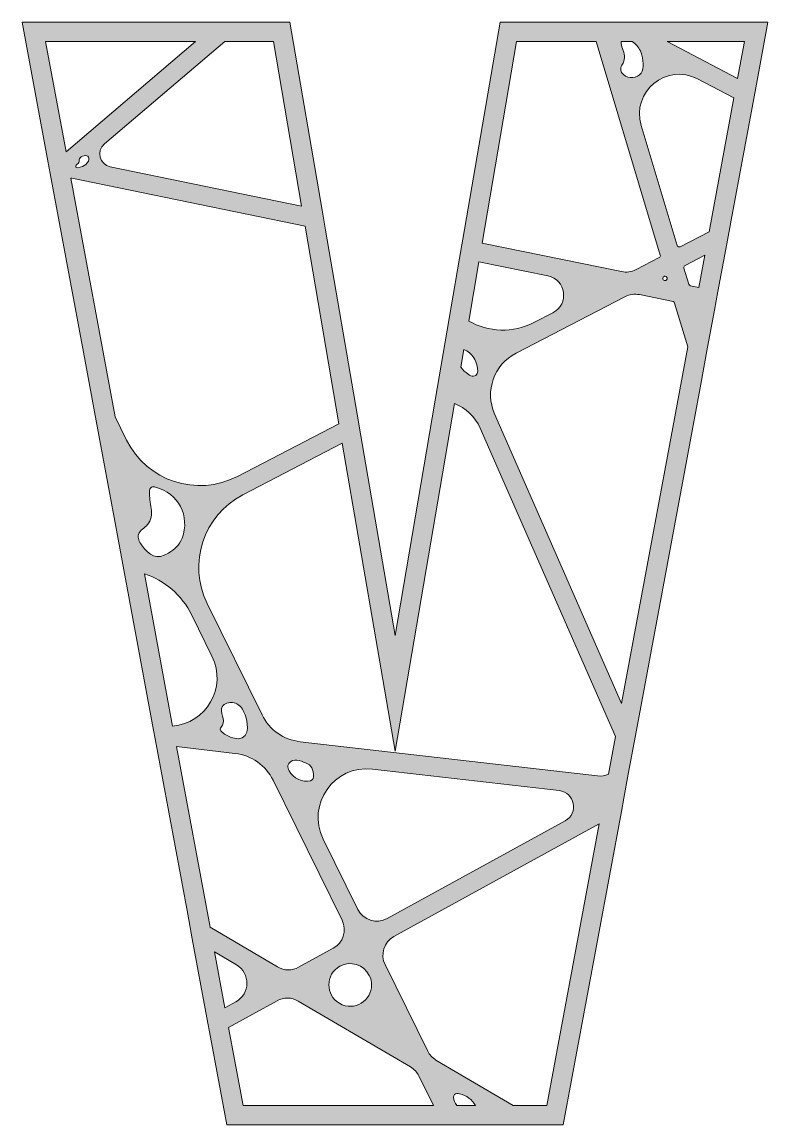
# Model space of a CAD drawing. Extents: x -1650 to 2650, y -4022 to 3022.
# Drawn here: x -200 to 100, y -2921.8 to -2478.2 of the extents above; entities that cross this region are included whole.
import ezdxf

# ---------------------------------------------------------------- set-up
doc = ezdxf.new("R2010")
doc.units = 0
doc.header["$MEASUREMENT"] = 0
doc.layers.add('Layer 1', color=7, linetype='Continuous')

msp = doc.modelspace()

# ---------------------------------------------------------------- hatches: boundary and pattern name
at = {"layer": 'Layer 1', "true_color": 0xe6e7e8}
h = msp.add_hatch(color=254, dxfattribs=at)
h.dxf.hatch_style = 2
h.paths.add_polyline_path([(44.38, -2478.25), (26.5, -2478.25), (-7.74, -2478.25), (-22.69, -2565.53), (-24, -2573.21), (-27.36, -2592.82), (-33.78, -2630.29), (-50, -2724.97), (-63.89, -2643.85), (-65.25, -2635.98), (-77.92, -2561.98), (-79.3, -2553.93), (-92.26, -2478.25), (-109.28, -2478.25), (-121.02, -2478.25), (-200.01, -2478.25), (-190.18, -2531.19), (-187.63, -2544.89), (-175.35, -2611.03), (-170.22, -2638.64), (-163, -2677.53), (-159.11, -2698.5), (-147.53, -2760.85), (-146.07, -2768.68), (-133.38, -2837.01), (-131.55, -2846.91), (-125.65, -2878.63), (-124.19, -2886.51), (-117.65, -2921.75), (-30.7, -2921.75), (-23.24, -2921.75), (-15.87, -2921.75), (10.96, -2921.75), (17.65, -2921.75), (41.05, -2795.72), (42.04, -2790.38), (43.85, -2780.67), (47.13, -2763.01), (72.7, -2625.32), (75.74, -2608.95), (78.5, -2594.05), (79.9, -2586.56), (83.44, -2567.46), (85.21, -2557.97), (93.64, -2512.58), (95.09, -2504.75), (100.01, -2478.25)])
edge = h.paths.add_edge_path()
edge.add_spline(control_points=[(45.41, -2486.1), (46.8, -2487.01), (47.95, -2488.29), (48.68, -2489.78), (49.71, -2491.86), (50.24, -2495.66), (49.47, -2497.96), (48.62, -2500.56), (44.91, -2501.13), (42.73, -2500), (41.48, -2499.36), (40.47, -2497.98), (40.78, -2496.62), (40.93, -2495.92), (41.38, -2495.35), (41.71, -2494.72), (42.17, -2493.83), (42.36, -2492.82), (42.28, -2491.83), (42.11, -2489.87), (40.86, -2488.01), (40.99, -2486.1), (40.99, -2486.1), (45.41, -2486.1), (45.41, -2486.1)], knot_values=[0, 0, 0, 0, 1, 1, 1, 2, 2, 2, 3, 3, 3, 4, 4, 4, 5, 5, 5, 6, 6, 6, 7, 7, 7, 8, 8, 8, 8], degree=3, periodic=1)
edge = h.paths.add_edge_path()
edge.add_spline(control_points=[(-1.11, -2486.1), (-1.11, -2486.1), (30.97, -2486.1), (30.97, -2486.1), (30.97, -2486.1), (56.7, -2571.95), (56.7, -2571.95), (56.82, -2572.35), (56.64, -2572.78), (56.27, -2572.97), (56.27, -2572.97), (46.95, -2577.8), (46.95, -2577.8), (45.15, -2578.73), (43.1, -2579.02), (41.12, -2578.61), (41.12, -2578.61), (-14.99, -2567.11), (-14.99, -2567.11), (-14.99, -2567.11), (-1.11, -2486.1), (-1.11, -2486.1)], knot_values=[0, 0, 0, 0, 1, 1, 1, 2, 2, 2, 3, 3, 3, 4, 4, 4, 5, 5, 5, 6, 6, 6, 7, 7, 7, 7], degree=3, periodic=1)
edge = h.paths.add_edge_path()
edge.add_spline(control_points=[(-23.55, -2617.09), (-23.55, -2617.09), (-22.31, -2609.86), (-22.31, -2609.86), (-20.69, -2610.56), (-19.28, -2611.74), (-18.31, -2613.21), (-17.39, -2614.6), (-15.19, -2620.47), (-18.38, -2620.68), (-19.19, -2620.74), (-19.95, -2620.31), (-20.62, -2619.84), (-21.71, -2619.07), (-22.7, -2618.14), (-23.55, -2617.09), (-23.55, -2617.09), (-23.55, -2617.09), (-23.55, -2617.09)], knot_values=[0, 0, 0, 0, 1, 1, 1, 2, 2, 2, 3, 3, 3, 4, 4, 4, 5, 5, 5, 6, 6, 6, 6], degree=3, periodic=1)
edge = h.paths.add_edge_path()
edge.add_spline(control_points=[(-20.36, -2598.47), (-20.36, -2598.47), (-16.27, -2574.62), (-16.27, -2574.62), (-16.27, -2574.62), (11.47, -2580.3), (11.47, -2580.3), (18.8, -2581.81), (20.17, -2591.69), (13.53, -2595.14), (13.53, -2595.14), (6.1, -2598.99), (6.1, -2598.99), (-2.59, -2603.49), (-12.5, -2602.94), (-20.36, -2598.47)], knot_values=[0, 0, 0, 0, 1, 1, 1, 2, 2, 2, 3, 3, 3, 4, 4, 4, 5, 5, 5, 5], degree=3, periodic=1)
edge = h.paths.add_edge_path()
edge.add_spline(control_points=[(-50, -2771.51), (-50, -2771.51), (-26.04, -2631.64), (-26.04, -2631.64), (-21.6, -2633.4), (-17.82, -2636.85), (-15.74, -2641.6), (-15.74, -2641.6), (38.66, -2765.58), (38.66, -2765.58), (38.66, -2765.58), (35.84, -2780.73), (35.84, -2780.73), (34.52, -2781.32), (33.01, -2781.57), (31.4, -2781.39), (31.4, -2781.39), (-88.15, -2767.66), (-88.15, -2767.66), (-94.76, -2766.9), (-100.54, -2762.84), (-103.48, -2756.87), (-103.48, -2756.87), (-125.57, -2712.04), (-125.57, -2712.04), (-133.46, -2696.02), (-127.1, -2676.63), (-111.25, -2668.41), (-111.25, -2668.41), (-71.22, -2647.65), (-71.22, -2647.65), (-71.22, -2647.65), (-50, -2771.51), (-50, -2771.51)], knot_values=[0, 0, 0, 0, 1, 1, 1, 2, 2, 2, 3, 3, 3, 4, 4, 4, 5, 5, 5, 6, 6, 6, 7, 7, 7, 8, 8, 8, 9, 9, 9, 10, 10, 10, 11, 11, 11, 11], degree=3, periodic=1)
edge = h.paths.add_edge_path()
edge.add_spline(control_points=[(-64.95, -2835.05), (-64.95, -2835.05), (-78.88, -2806.77), (-78.88, -2806.77), (-85.74, -2792.87), (-74.48, -2776.9), (-59.09, -2778.66), (-59.09, -2778.66), (16.02, -2787.28), (16.02, -2787.28), (22.34, -2788), (23.99, -2796.41), (18.42, -2799.47), (18.42, -2799.47), (-53.12, -2838.77), (-53.12, -2838.77), (-57.4, -2841.13), (-62.79, -2839.43), (-64.95, -2835.05)], knot_values=[0, 0, 0, 0, 1, 1, 1, 2, 2, 2, 3, 3, 3, 4, 4, 4, 5, 5, 5, 6, 6, 6, 6], degree=3, periodic=1)
edge = h.paths.add_edge_path()
edge.add_spline(control_points=[(-59.4, -2865.49), (-59.4, -2871.6), (-66.27, -2876.41), (-72.36, -2872.83), (-75.19, -2871.17), (-76.6, -2868.31), (-76.6, -2865.44), (-76.6, -2862.49), (-75.11, -2859.55), (-72.15, -2857.92), (-67.87, -2855.56), (-62.49, -2857.26), (-60.33, -2861.64), (-59.69, -2862.94), (-59.4, -2864.24), (-59.4, -2865.49)], knot_values=[0, 0, 0, 0, 1, 1, 1, 2, 2, 2, 3, 3, 3, 4, 4, 4, 5, 5, 5, 5], degree=3, periodic=1)
edge = h.paths.add_edge_path()
edge.add_spline(control_points=[(-83.93, -2783.37), (-87.27, -2784.08), (-90.98, -2782.36), (-92.58, -2779.35), (-92.93, -2778.68), (-93.2, -2777.91), (-93.06, -2777.17), (-92.83, -2775.96), (-91.58, -2775.16), (-90.35, -2775.06), (-89.14, -2774.95), (-87.94, -2775.37), (-86.78, -2775.81), (-85.69, -2776.22), (-84.55, -2776.69), (-83.81, -2777.59), (-82.9, -2778.73), (-81.85, -2782.92), (-83.93, -2783.37)], knot_values=[0, 0, 0, 0, 1, 1, 1, 2, 2, 2, 3, 3, 3, 4, 4, 4, 5, 5, 5, 6, 6, 6, 6], degree=3, periodic=1)
edge = h.paths.add_edge_path()
edge.add_spline(control_points=[(-119.46, -2753.61), (-119.08, -2752.9), (-118.36, -2752.42), (-117.59, -2752.16), (-116.13, -2751.66), (-114.44, -2751.87), (-113.16, -2752.72), (-111.72, -2753.67), (-110.88, -2755.28), (-110.28, -2756.9), (-108.68, -2761.25), (-108.54, -2768.03), (-115.29, -2766.11), (-116.83, -2765.67), (-118.27, -2764.9), (-119.48, -2763.85), (-119.87, -2763.52), (-120.26, -2763.1), (-120.26, -2762.58), (-120.26, -2761.98), (-119.72, -2761.54), (-119.4, -2761.03), (-118.06, -2758.86), (-120.68, -2755.84), (-119.46, -2753.61)], knot_values=[0, 0, 0, 0, 1, 1, 1, 2, 2, 2, 3, 3, 3, 4, 4, 4, 5, 5, 5, 6, 6, 6, 7, 7, 7, 8, 8, 8, 8], degree=3, periodic=1)
edge = h.paths.add_edge_path()
edge.add_spline(control_points=[(-98.89, -2486.1), (-98.89, -2486.1), (-87.56, -2552.23), (-87.56, -2552.23), (-87.56, -2552.23), (-164.51, -2536.46), (-164.51, -2536.46), (-168.83, -2535.57), (-170.23, -2530.1), (-166.88, -2527.24), (-166.88, -2527.24), (-118.51, -2486.1), (-118.51, -2486.1), (-118.51, -2486.1), (-98.89, -2486.1), (-98.89, -2486.1)], knot_values=[0, 0, 0, 0, 1, 1, 1, 2, 2, 2, 3, 3, 3, 4, 4, 4, 5, 5, 5, 5], degree=3, periodic=1)
h.paths.add_polyline_path([(-190.56, -2486.1), (-130.26, -2486.1), (-182.33, -2530.4)])
edge = h.paths.add_edge_path()
edge.add_spline(control_points=[(-173.12, -2533.46), (-173.22, -2534.44), (-174.21, -2535.4), (-174.98, -2535.94), (-175.62, -2536.38), (-177.64, -2537.19), (-178.31, -2536.61), (-178.42, -2536.51), (-178.46, -2536.35), (-178.44, -2536.2), (-178.38, -2535.51), (-177.45, -2535.28), (-177.14, -2534.66), (-176.93, -2534.24), (-177.05, -2533.73), (-176.91, -2533.28), (-176.67, -2532.55), (-175.84, -2532.21), (-175.09, -2532.04), (-174.71, -2531.95), (-174.31, -2531.88), (-173.95, -2532.02), (-173.38, -2532.21), (-173.07, -2532.87), (-173.12, -2533.46)], knot_values=[0, 0, 0, 0, 1, 1, 1, 2, 2, 2, 3, 3, 3, 4, 4, 4, 5, 5, 5, 6, 6, 6, 7, 7, 7, 8, 8, 8, 8], degree=3, periodic=1)
edge = h.paths.add_edge_path()
edge.add_spline(control_points=[(-180.37, -2541), (-180.24, -2541), (-180.11, -2541.03), (-179.98, -2541.05), (-179.98, -2541.05), (-86.18, -2560.28), (-86.18, -2560.28), (-86.18, -2560.28), (-72.57, -2639.78), (-72.57, -2639.78), (-72.57, -2639.78), (-113.41, -2660.96), (-113.41, -2660.96), (-129.73, -2669.42), (-149.82, -2662.83), (-157.95, -2646.34), (-157.95, -2646.34), (-162.52, -2637.06), (-162.52, -2637.06), (-162.52, -2637.06), (-180.37, -2541), (-180.37, -2541)], knot_values=[0, 0, 0, 0, 1, 1, 1, 2, 2, 2, 3, 3, 3, 4, 4, 4, 5, 5, 5, 6, 6, 6, 7, 7, 7, 7], degree=3, periodic=1)
edge = h.paths.add_edge_path()
edge.add_spline(control_points=[(-153.13, -2684.27), (-152.6, -2682.55), (-150.68, -2681.72), (-149.5, -2680.35), (-148.01, -2678.63), (-147.8, -2676.14), (-148.04, -2673.87), (-148.29, -2671.59), (-148.9, -2669.35), (-148.75, -2667.07), (-148.71, -2666.4), (-148.55, -2665.65), (-147.97, -2665.31), (-147.49, -2665.03), (-146.88, -2665.14), (-146.35, -2665.27), (-137.1, -2667.59), (-132.28, -2676.94), (-135.66, -2685.82), (-136.77, -2688.75), (-138.51, -2690.21), (-141.15, -2691.81), (-145.87, -2694.69), (-148.8, -2692.96), (-151.97, -2688.48), (-152.84, -2687.25), (-153.57, -2685.71), (-153.13, -2684.27)], knot_values=[0, 0, 0, 0, 1, 1, 1, 2, 2, 2, 3, 3, 3, 4, 4, 4, 5, 5, 5, 6, 6, 6, 7, 7, 7, 8, 8, 8, 9, 9, 9, 9], degree=3, periodic=1)
edge = h.paths.add_edge_path()
edge.add_spline(control_points=[(-150.81, -2700.12), (-142.78, -2702.79), (-135.77, -2708.54), (-131.74, -2716.75), (-131.74, -2716.75), (-123.62, -2733.21), (-123.62, -2733.21), (-117.37, -2745.88), (-126.16, -2760.28), (-139.43, -2761.38), (-139.43, -2761.38), (-150.81, -2700.12), (-150.81, -2700.12)], knot_values=[0, 0, 0, 0, 1, 1, 1, 2, 2, 2, 3, 3, 3, 4, 4, 4, 4], degree=3, periodic=1)
edge = h.paths.add_edge_path()
edge.add_spline(control_points=[(-137.91, -2769.61), (-137.91, -2769.61), (-114.36, -2772.32), (-114.36, -2772.32), (-107.74, -2773.08), (-101.97, -2777.15), (-99.03, -2783.12), (-99.03, -2783.12), (-71.29, -2839.4), (-71.29, -2839.4), (-69.26, -2843.52), (-70.82, -2848.51), (-74.85, -2850.71), (-74.85, -2850.71), (-88.75, -2858.35), (-88.75, -2858.35), (-91.41, -2859.81), (-94.62, -2859.77), (-97.23, -2858.23), (-97.23, -2858.23), (-124.41, -2842.28), (-124.41, -2842.28), (-124.41, -2842.28), (-137.91, -2769.61), (-137.91, -2769.61)], knot_values=[0, 0, 0, 0, 1, 1, 1, 2, 2, 2, 3, 3, 3, 4, 4, 4, 5, 5, 5, 6, 6, 6, 7, 7, 7, 8, 8, 8, 8], degree=3, periodic=1)
edge = h.paths.add_edge_path()
edge.add_spline(control_points=[(-122.57, -2852.18), (-122.57, -2852.18), (-113.81, -2857.32), (-113.81, -2857.32), (-108.07, -2860.69), (-108.19, -2869.04), (-114.03, -2872.24), (-114.03, -2872.24), (-118.4, -2874.65), (-118.4, -2874.65), (-118.4, -2874.65), (-122.57, -2852.18), (-122.57, -2852.18)], knot_values=[0, 0, 0, 0, 1, 1, 1, 2, 2, 2, 3, 3, 3, 4, 4, 4, 4], degree=3, periodic=1)
edge = h.paths.add_edge_path()
edge.add_spline(control_points=[(-111.11, -2913.9), (-111.11, -2913.9), (-116.94, -2882.53), (-116.94, -2882.53), (-116.94, -2882.53), (-97.43, -2871.8), (-97.43, -2871.8), (-94.78, -2870.35), (-91.56, -2870.39), (-88.95, -2871.92), (-88.95, -2871.92), (-43.76, -2898.45), (-43.76, -2898.45), (-42.31, -2899.3), (-41.15, -2900.56), (-40.4, -2902.06), (-40.4, -2902.06), (-34.57, -2913.9), (-34.57, -2913.9), (-34.57, -2913.9), (-111.11, -2913.9), (-111.11, -2913.9)], knot_values=[0, 0, 0, 0, 1, 1, 1, 2, 2, 2, 3, 3, 3, 4, 4, 4, 5, 5, 5, 6, 6, 6, 7, 7, 7, 7], degree=3, periodic=1)
edge = h.paths.add_edge_path()
edge.add_spline(control_points=[(-25.12, -2913.9), (-25.87, -2912.88), (-26.49, -2911.81), (-26.42, -2910.6), (-26.4, -2910.21), (-26.29, -2909.81), (-26.03, -2909.53), (-25.55, -2908.99), (-24.7, -2909.04), (-23.99, -2909.21), (-21.16, -2909.85), (-18.99, -2911.6), (-17.56, -2913.9), (-17.56, -2913.9), (-25.12, -2913.9), (-25.12, -2913.9)], knot_values=[0, 0, 0, 0, 1, 1, 1, 2, 2, 2, 3, 3, 3, 4, 4, 4, 5, 5, 5, 5], degree=3, periodic=1)
edge = h.paths.add_edge_path()
edge.add_spline(control_points=[(11.11, -2913.9), (11.11, -2913.9), (-2.42, -2913.9), (-2.42, -2913.9), (-2.42, -2913.9), (-33.51, -2895.65), (-33.51, -2895.65), (-34.95, -2894.8), (-36.11, -2893.55), (-36.86, -2892.04), (-36.86, -2892.04), (-53.99, -2857.29), (-53.99, -2857.29), (-56.01, -2853.17), (-54.44, -2848.18), (-50.42, -2845.98), (-50.42, -2845.98), (32.15, -2800.61), (32.15, -2800.61), (32.15, -2800.61), (11.11, -2913.9), (11.11, -2913.9)], knot_values=[0, 0, 0, 0, 1, 1, 1, 2, 2, 2, 3, 3, 3, 4, 4, 4, 5, 5, 5, 6, 6, 6, 7, 7, 7, 7], degree=3, periodic=1)
edge = h.paths.add_edge_path()
edge.add_spline(control_points=[(41.13, -2752.27), (41.13, -2752.27), (-9.96, -2635.83), (-9.96, -2635.83), (-13.97, -2626.7), (-10.2, -2616.01), (-1.33, -2611.41), (-1.33, -2611.41), (42.51, -2588.68), (42.51, -2588.68), (44.31, -2587.74), (46.36, -2587.46), (48.34, -2587.87), (48.34, -2587.87), (61.83, -2590.63), (61.83, -2590.63), (62.14, -2590.7), (62.39, -2590.92), (62.48, -2591.23), (62.48, -2591.23), (67.76, -2608.87), (67.76, -2608.87), (67.76, -2608.87), (41.13, -2752.27), (41.13, -2752.27)], knot_values=[0, 0, 0, 0, 1, 1, 1, 2, 2, 2, 3, 3, 3, 4, 4, 4, 5, 5, 5, 6, 6, 6, 7, 7, 7, 8, 8, 8, 8], degree=3, periodic=1)
edge = h.paths.add_edge_path()
edge.add_spline(control_points=[(57.73, -2581.31), (57.73, -2581.01), (57.88, -2580.7), (58.2, -2580.54), (58.33, -2580.47), (58.47, -2580.44), (58.6, -2580.44), (58.97, -2580.44), (59.32, -2580.68), (59.44, -2581.06), (59.63, -2581.69), (59.07, -2582.3), (58.42, -2582.16), (57.98, -2582.07), (57.73, -2581.69), (57.73, -2581.31)], knot_values=[0, 0, 0, 0, 1, 1, 1, 2, 2, 2, 3, 3, 3, 4, 4, 4, 5, 5, 5, 5], degree=3, periodic=1)
edge = h.paths.add_edge_path()
edge.add_spline(control_points=[(72.2, -2584.99), (72.2, -2584.99), (68.83, -2584.29), (68.83, -2584.29), (68.51, -2584.23), (68.26, -2584), (68.17, -2583.7), (68.17, -2583.7), (66.22, -2577.18), (66.22, -2577.18), (66.1, -2576.78), (66.28, -2576.35), (66.65, -2576.16), (66.65, -2576.16), (74.61, -2572.04), (74.61, -2572.04), (74.61, -2572.04), (72.2, -2584.99), (72.2, -2584.99)], knot_values=[0, 0, 0, 0, 1, 1, 1, 2, 2, 2, 3, 3, 3, 4, 4, 4, 5, 5, 5, 6, 6, 6, 6], degree=3, periodic=1)
edge = h.paths.add_edge_path()
edge.add_spline(control_points=[(76.37, -2562.55), (76.37, -2562.55), (64.72, -2568.59), (64.72, -2568.59), (64.24, -2568.84), (63.64, -2568.59), (63.48, -2568.07), (63.48, -2568.07), (49.03, -2519.82), (49.03, -2519.82), (44.97, -2506.3), (59.18, -2494.57), (71.69, -2501.11), (71.69, -2501.11), (86.35, -2508.78), (86.35, -2508.78), (86.35, -2508.78), (76.37, -2562.55), (76.37, -2562.55)], knot_values=[0, 0, 0, 0, 1, 1, 1, 2, 2, 2, 3, 3, 3, 4, 4, 4, 5, 5, 5, 6, 6, 6, 6], degree=3, periodic=1)
h.paths.add_polyline_path([(59.41, -2486.1), (90.56, -2486.1), (87.81, -2500.94)])

# ---------------------------------------------------------------- linework, layer by layer
at = {"layer": 'Layer 1', "lineweight": 0}
for points in [[(44.38, -2478.25), (26.5, -2478.25), (-7.74, -2478.25), (-22.69, -2565.53), (-24, -2573.21), (-27.36, -2592.82), (-33.78, -2630.29), (-50, -2724.97), (-63.89, -2643.85), (-65.25, -2635.98), (-77.92, -2561.98), (-79.3, -2553.93), (-92.26, -2478.25), (-109.28, -2478.25), (-121.02, -2478.25), (-200.01, -2478.25), (-190.18, -2531.19), (-187.63, -2544.89), (-175.35, -2611.03), (-170.22, -2638.64), (-163, -2677.53), (-159.11, -2698.5), (-147.53, -2760.85), (-146.07, -2768.68), (-133.38, -2837.01), (-131.55, -2846.91), (-125.65, -2878.63), (-124.19, -2886.51), (-117.65, -2921.75), (-30.7, -2921.75), (-23.24, -2921.75), (-15.87, -2921.75), (10.96, -2921.75), (17.65, -2921.75), (41.05, -2795.72), (42.04, -2790.38), (43.85, -2780.67), (47.13, -2763.01), (72.7, -2625.32), (75.74, -2608.95), (78.5, -2594.05), (79.9, -2586.56), (83.44, -2567.46), (85.21, -2557.97), (93.64, -2512.58), (95.09, -2504.75), (100.01, -2478.25), (44.38, -2478.25)], [(-190.56, -2486.1), (-130.26, -2486.1), (-182.33, -2530.4), (-190.56, -2486.1)], [(59.41, -2486.1), (90.56, -2486.1), (87.81, -2500.94), (59.41, -2486.1)]]:
    msp.add_lwpolyline(points, dxfattribs=at)
for points, knots in [([(-98.89, -2486.1), (-98.89, -2486.1), (-87.56, -2552.23), (-87.56, -2552.23), (-87.56, -2552.23), (-164.51, -2536.46), (-164.51, -2536.46), (-168.83, -2535.57), (-170.23, -2530.1), (-166.88, -2527.24), (-166.88, -2527.24), (-118.51, -2486.1), (-118.51, -2486.1), (-118.51, -2486.1), (-98.89, -2486.1), (-98.89, -2486.1)], [0, 0, 0, 0, 1, 1, 1, 2, 2, 2, 3, 3, 3, 4, 4, 4, 5, 5, 5, 5]), ([(-1.11, -2486.1), (-1.11, -2486.1), (30.97, -2486.1), (30.97, -2486.1), (30.97, -2486.1), (56.7, -2571.95), (56.7, -2571.95), (56.82, -2572.35), (56.64, -2572.78), (56.27, -2572.97), (56.27, -2572.97), (46.95, -2577.8), (46.95, -2577.8), (45.15, -2578.73), (43.1, -2579.02), (41.12, -2578.61), (41.12, -2578.61), (-14.99, -2567.11), (-14.99, -2567.11), (-14.99, -2567.11), (-1.11, -2486.1), (-1.11, -2486.1)], [0, 0, 0, 0, 1, 1, 1, 2, 2, 2, 3, 3, 3, 4, 4, 4, 5, 5, 5, 6, 6, 6, 7, 7, 7, 7]), ([(45.41, -2486.1), (46.8, -2487.01), (47.95, -2488.29), (48.68, -2489.78), (49.71, -2491.86), (50.24, -2495.66), (49.47, -2497.96), (48.62, -2500.56), (44.91, -2501.13), (42.73, -2500), (41.48, -2499.36), (40.47, -2497.98), (40.78, -2496.62), (40.93, -2495.92), (41.38, -2495.35), (41.71, -2494.72), (42.17, -2493.83), (42.36, -2492.82), (42.28, -2491.83), (42.11, -2489.87), (40.86, -2488.01), (40.99, -2486.1), (40.99, -2486.1), (45.41, -2486.1), (45.41, -2486.1)], [0, 0, 0, 0, 1, 1, 1, 2, 2, 2, 3, 3, 3, 4, 4, 4, 5, 5, 5, 6, 6, 6, 7, 7, 7, 8, 8, 8, 8]), ([(76.37, -2562.55), (76.37, -2562.55), (64.72, -2568.59), (64.72, -2568.59), (64.24, -2568.84), (63.64, -2568.59), (63.48, -2568.07), (63.48, -2568.07), (49.03, -2519.82), (49.03, -2519.82), (44.97, -2506.3), (59.18, -2494.57), (71.69, -2501.11), (71.69, -2501.11), (86.35, -2508.78), (86.35, -2508.78), (86.35, -2508.78), (76.37, -2562.55), (76.37, -2562.55)], [0, 0, 0, 0, 1, 1, 1, 2, 2, 2, 3, 3, 3, 4, 4, 4, 5, 5, 5, 6, 6, 6, 6]), ([(-173.12, -2533.46), (-173.22, -2534.44), (-174.21, -2535.4), (-174.98, -2535.94), (-175.62, -2536.38), (-177.64, -2537.19), (-178.31, -2536.61), (-178.42, -2536.51), (-178.46, -2536.35), (-178.44, -2536.2), (-178.38, -2535.51), (-177.45, -2535.28), (-177.14, -2534.66), (-176.93, -2534.24), (-177.05, -2533.73), (-176.91, -2533.28), (-176.67, -2532.55), (-175.84, -2532.21), (-175.09, -2532.04), (-174.71, -2531.95), (-174.31, -2531.88), (-173.95, -2532.02), (-173.38, -2532.21), (-173.07, -2532.87), (-173.12, -2533.46)], [0, 0, 0, 0, 1, 1, 1, 2, 2, 2, 3, 3, 3, 4, 4, 4, 5, 5, 5, 6, 6, 6, 7, 7, 7, 8, 8, 8, 8]), ([(-180.37, -2541), (-180.24, -2541), (-180.11, -2541.03), (-179.98, -2541.05), (-179.98, -2541.05), (-86.18, -2560.28), (-86.18, -2560.28), (-86.18, -2560.28), (-72.57, -2639.78), (-72.57, -2639.78), (-72.57, -2639.78), (-113.41, -2660.96), (-113.41, -2660.96), (-129.73, -2669.42), (-149.82, -2662.83), (-157.95, -2646.34), (-157.95, -2646.34), (-162.52, -2637.06), (-162.52, -2637.06), (-162.52, -2637.06), (-180.37, -2541), (-180.37, -2541)], [0, 0, 0, 0, 1, 1, 1, 2, 2, 2, 3, 3, 3, 4, 4, 4, 5, 5, 5, 6, 6, 6, 7, 7, 7, 7]), ([(72.2, -2584.99), (72.2, -2584.99), (68.83, -2584.29), (68.83, -2584.29), (68.51, -2584.23), (68.26, -2584), (68.17, -2583.7), (68.17, -2583.7), (66.22, -2577.18), (66.22, -2577.18), (66.1, -2576.78), (66.28, -2576.35), (66.65, -2576.16), (66.65, -2576.16), (74.61, -2572.04), (74.61, -2572.04), (74.61, -2572.04), (72.2, -2584.99), (72.2, -2584.99)], [0, 0, 0, 0, 1, 1, 1, 2, 2, 2, 3, 3, 3, 4, 4, 4, 5, 5, 5, 6, 6, 6, 6]), ([(-20.36, -2598.47), (-20.36, -2598.47), (-16.27, -2574.62), (-16.27, -2574.62), (-16.27, -2574.62), (11.47, -2580.3), (11.47, -2580.3), (18.8, -2581.81), (20.17, -2591.69), (13.53, -2595.14), (13.53, -2595.14), (6.1, -2598.99), (6.1, -2598.99), (-2.59, -2603.49), (-12.5, -2602.94), (-20.36, -2598.47)], [0, 0, 0, 0, 1, 1, 1, 2, 2, 2, 3, 3, 3, 4, 4, 4, 5, 5, 5, 5]), ([(57.73, -2581.31), (57.73, -2581.01), (57.88, -2580.7), (58.2, -2580.54), (58.33, -2580.47), (58.47, -2580.44), (58.6, -2580.44), (58.97, -2580.44), (59.32, -2580.68), (59.44, -2581.06), (59.63, -2581.69), (59.07, -2582.3), (58.42, -2582.16), (57.98, -2582.07), (57.73, -2581.69), (57.73, -2581.31)], [0, 0, 0, 0, 1, 1, 1, 2, 2, 2, 3, 3, 3, 4, 4, 4, 5, 5, 5, 5]), ([(41.13, -2752.27), (41.13, -2752.27), (-9.96, -2635.83), (-9.96, -2635.83), (-13.97, -2626.7), (-10.2, -2616.01), (-1.33, -2611.41), (-1.33, -2611.41), (42.51, -2588.68), (42.51, -2588.68), (44.31, -2587.74), (46.36, -2587.46), (48.34, -2587.87), (48.34, -2587.87), (61.83, -2590.63), (61.83, -2590.63), (62.14, -2590.7), (62.39, -2590.92), (62.48, -2591.23), (62.48, -2591.23), (67.76, -2608.87), (67.76, -2608.87), (67.76, -2608.87), (41.13, -2752.27), (41.13, -2752.27)], [0, 0, 0, 0, 1, 1, 1, 2, 2, 2, 3, 3, 3, 4, 4, 4, 5, 5, 5, 6, 6, 6, 7, 7, 7, 8, 8, 8, 8]), ([(-23.55, -2617.09), (-23.55, -2617.09), (-22.31, -2609.86), (-22.31, -2609.86), (-20.69, -2610.56), (-19.28, -2611.74), (-18.31, -2613.21), (-17.39, -2614.6), (-15.19, -2620.47), (-18.38, -2620.68), (-19.19, -2620.74), (-19.95, -2620.31), (-20.62, -2619.84), (-21.71, -2619.07), (-22.7, -2618.14), (-23.55, -2617.09), (-23.55, -2617.09), (-23.55, -2617.09), (-23.55, -2617.09)], [0, 0, 0, 0, 1, 1, 1, 2, 2, 2, 3, 3, 3, 4, 4, 4, 5, 5, 5, 6, 6, 6, 6]), ([(-50, -2771.51), (-50, -2771.51), (-26.04, -2631.64), (-26.04, -2631.64), (-21.6, -2633.4), (-17.82, -2636.85), (-15.74, -2641.6), (-15.74, -2641.6), (38.66, -2765.58), (38.66, -2765.58), (38.66, -2765.58), (35.84, -2780.73), (35.84, -2780.73), (34.52, -2781.32), (33.01, -2781.57), (31.4, -2781.39), (31.4, -2781.39), (-88.15, -2767.66), (-88.15, -2767.66), (-94.76, -2766.9), (-100.54, -2762.84), (-103.48, -2756.87), (-103.48, -2756.87), (-125.57, -2712.04), (-125.57, -2712.04), (-133.46, -2696.02), (-127.1, -2676.63), (-111.25, -2668.41), (-111.25, -2668.41), (-71.22, -2647.65), (-71.22, -2647.65), (-71.22, -2647.65), (-50, -2771.51), (-50, -2771.51)], [0, 0, 0, 0, 1, 1, 1, 2, 2, 2, 3, 3, 3, 4, 4, 4, 5, 5, 5, 6, 6, 6, 7, 7, 7, 8, 8, 8, 9, 9, 9, 10, 10, 10, 11, 11, 11, 11]), ([(-153.13, -2684.27), (-152.6, -2682.55), (-150.68, -2681.72), (-149.5, -2680.35), (-148.01, -2678.63), (-147.8, -2676.14), (-148.04, -2673.87), (-148.29, -2671.59), (-148.9, -2669.35), (-148.75, -2667.07), (-148.71, -2666.4), (-148.55, -2665.65), (-147.97, -2665.31), (-147.49, -2665.03), (-146.88, -2665.14), (-146.35, -2665.27), (-137.1, -2667.59), (-132.28, -2676.94), (-135.66, -2685.82), (-136.77, -2688.75), (-138.51, -2690.21), (-141.15, -2691.81), (-145.87, -2694.69), (-148.8, -2692.96), (-151.97, -2688.48), (-152.84, -2687.25), (-153.57, -2685.71), (-153.13, -2684.27)], [0, 0, 0, 0, 1, 1, 1, 2, 2, 2, 3, 3, 3, 4, 4, 4, 5, 5, 5, 6, 6, 6, 7, 7, 7, 8, 8, 8, 9, 9, 9, 9]), ([(-150.81, -2700.12), (-142.78, -2702.79), (-135.77, -2708.54), (-131.74, -2716.75), (-131.74, -2716.75), (-123.62, -2733.21), (-123.62, -2733.21), (-117.37, -2745.88), (-126.16, -2760.28), (-139.43, -2761.38), (-139.43, -2761.38), (-150.81, -2700.12), (-150.81, -2700.12)], [0, 0, 0, 0, 1, 1, 1, 2, 2, 2, 3, 3, 3, 4, 4, 4, 4]), ([(-119.46, -2753.61), (-119.08, -2752.9), (-118.36, -2752.42), (-117.59, -2752.16), (-116.13, -2751.66), (-114.44, -2751.87), (-113.16, -2752.72), (-111.72, -2753.67), (-110.88, -2755.28), (-110.28, -2756.9), (-108.68, -2761.25), (-108.54, -2768.03), (-115.29, -2766.11), (-116.83, -2765.67), (-118.27, -2764.9), (-119.48, -2763.85), (-119.87, -2763.52), (-120.26, -2763.1), (-120.26, -2762.58), (-120.26, -2761.98), (-119.72, -2761.54), (-119.4, -2761.03), (-118.06, -2758.86), (-120.68, -2755.84), (-119.46, -2753.61)], [0, 0, 0, 0, 1, 1, 1, 2, 2, 2, 3, 3, 3, 4, 4, 4, 5, 5, 5, 6, 6, 6, 7, 7, 7, 8, 8, 8, 8]), ([(-137.91, -2769.61), (-137.91, -2769.61), (-114.36, -2772.32), (-114.36, -2772.32), (-107.74, -2773.08), (-101.97, -2777.15), (-99.03, -2783.12), (-99.03, -2783.12), (-71.29, -2839.4), (-71.29, -2839.4), (-69.26, -2843.52), (-70.82, -2848.51), (-74.85, -2850.71), (-74.85, -2850.71), (-88.75, -2858.35), (-88.75, -2858.35), (-91.41, -2859.81), (-94.62, -2859.77), (-97.23, -2858.23), (-97.23, -2858.23), (-124.41, -2842.28), (-124.41, -2842.28), (-124.41, -2842.28), (-137.91, -2769.61), (-137.91, -2769.61)], [0, 0, 0, 0, 1, 1, 1, 2, 2, 2, 3, 3, 3, 4, 4, 4, 5, 5, 5, 6, 6, 6, 7, 7, 7, 8, 8, 8, 8]), ([(-83.93, -2783.37), (-87.27, -2784.08), (-90.98, -2782.36), (-92.58, -2779.35), (-92.93, -2778.68), (-93.2, -2777.91), (-93.06, -2777.17), (-92.83, -2775.96), (-91.58, -2775.16), (-90.35, -2775.06), (-89.14, -2774.95), (-87.94, -2775.37), (-86.78, -2775.81), (-85.69, -2776.22), (-84.55, -2776.69), (-83.81, -2777.59), (-82.9, -2778.73), (-81.85, -2782.92), (-83.93, -2783.37)], [0, 0, 0, 0, 1, 1, 1, 2, 2, 2, 3, 3, 3, 4, 4, 4, 5, 5, 5, 6, 6, 6, 6]), ([(-64.95, -2835.05), (-64.95, -2835.05), (-78.88, -2806.77), (-78.88, -2806.77), (-85.74, -2792.87), (-74.48, -2776.9), (-59.09, -2778.66), (-59.09, -2778.66), (16.02, -2787.28), (16.02, -2787.28), (22.34, -2788), (23.99, -2796.41), (18.42, -2799.47), (18.42, -2799.47), (-53.12, -2838.77), (-53.12, -2838.77), (-57.4, -2841.13), (-62.79, -2839.43), (-64.95, -2835.05)], [0, 0, 0, 0, 1, 1, 1, 2, 2, 2, 3, 3, 3, 4, 4, 4, 5, 5, 5, 6, 6, 6, 6]), ([(11.11, -2913.9), (11.11, -2913.9), (-2.42, -2913.9), (-2.42, -2913.9), (-2.42, -2913.9), (-33.51, -2895.65), (-33.51, -2895.65), (-34.95, -2894.8), (-36.11, -2893.55), (-36.86, -2892.04), (-36.86, -2892.04), (-53.99, -2857.29), (-53.99, -2857.29), (-56.01, -2853.17), (-54.44, -2848.18), (-50.42, -2845.98), (-50.42, -2845.98), (32.15, -2800.61), (32.15, -2800.61), (32.15, -2800.61), (11.11, -2913.9), (11.11, -2913.9)], [0, 0, 0, 0, 1, 1, 1, 2, 2, 2, 3, 3, 3, 4, 4, 4, 5, 5, 5, 6, 6, 6, 7, 7, 7, 7]), ([(-122.57, -2852.18), (-122.57, -2852.18), (-113.81, -2857.32), (-113.81, -2857.32), (-108.07, -2860.69), (-108.19, -2869.04), (-114.03, -2872.24), (-114.03, -2872.24), (-118.4, -2874.65), (-118.4, -2874.65), (-118.4, -2874.65), (-122.57, -2852.18), (-122.57, -2852.18)], [0, 0, 0, 0, 1, 1, 1, 2, 2, 2, 3, 3, 3, 4, 4, 4, 4]), ([(-59.4, -2865.49), (-59.4, -2871.6), (-66.27, -2876.41), (-72.36, -2872.83), (-75.19, -2871.17), (-76.6, -2868.31), (-76.6, -2865.44), (-76.6, -2862.49), (-75.11, -2859.55), (-72.15, -2857.92), (-67.87, -2855.56), (-62.49, -2857.26), (-60.33, -2861.64), (-59.69, -2862.94), (-59.4, -2864.24), (-59.4, -2865.49)], [0, 0, 0, 0, 1, 1, 1, 2, 2, 2, 3, 3, 3, 4, 4, 4, 5, 5, 5, 5]), ([(-111.11, -2913.9), (-111.11, -2913.9), (-116.94, -2882.53), (-116.94, -2882.53), (-116.94, -2882.53), (-97.43, -2871.8), (-97.43, -2871.8), (-94.78, -2870.35), (-91.56, -2870.39), (-88.95, -2871.92), (-88.95, -2871.92), (-43.76, -2898.45), (-43.76, -2898.45), (-42.31, -2899.3), (-41.15, -2900.56), (-40.4, -2902.06), (-40.4, -2902.06), (-34.57, -2913.9), (-34.57, -2913.9), (-34.57, -2913.9), (-111.11, -2913.9), (-111.11, -2913.9)], [0, 0, 0, 0, 1, 1, 1, 2, 2, 2, 3, 3, 3, 4, 4, 4, 5, 5, 5, 6, 6, 6, 7, 7, 7, 7]), ([(-25.12, -2913.9), (-25.87, -2912.88), (-26.49, -2911.81), (-26.42, -2910.6), (-26.4, -2910.21), (-26.29, -2909.81), (-26.03, -2909.53), (-25.55, -2908.99), (-24.7, -2909.04), (-23.99, -2909.21), (-21.16, -2909.85), (-18.99, -2911.6), (-17.56, -2913.9), (-17.56, -2913.9), (-25.12, -2913.9), (-25.12, -2913.9)], [0, 0, 0, 0, 1, 1, 1, 2, 2, 2, 3, 3, 3, 4, 4, 4, 5, 5, 5, 5])]:
    msp.add_open_spline(points, degree=3, knots=knots, dxfattribs=at)

doc.saveas('drawing.dxf')
